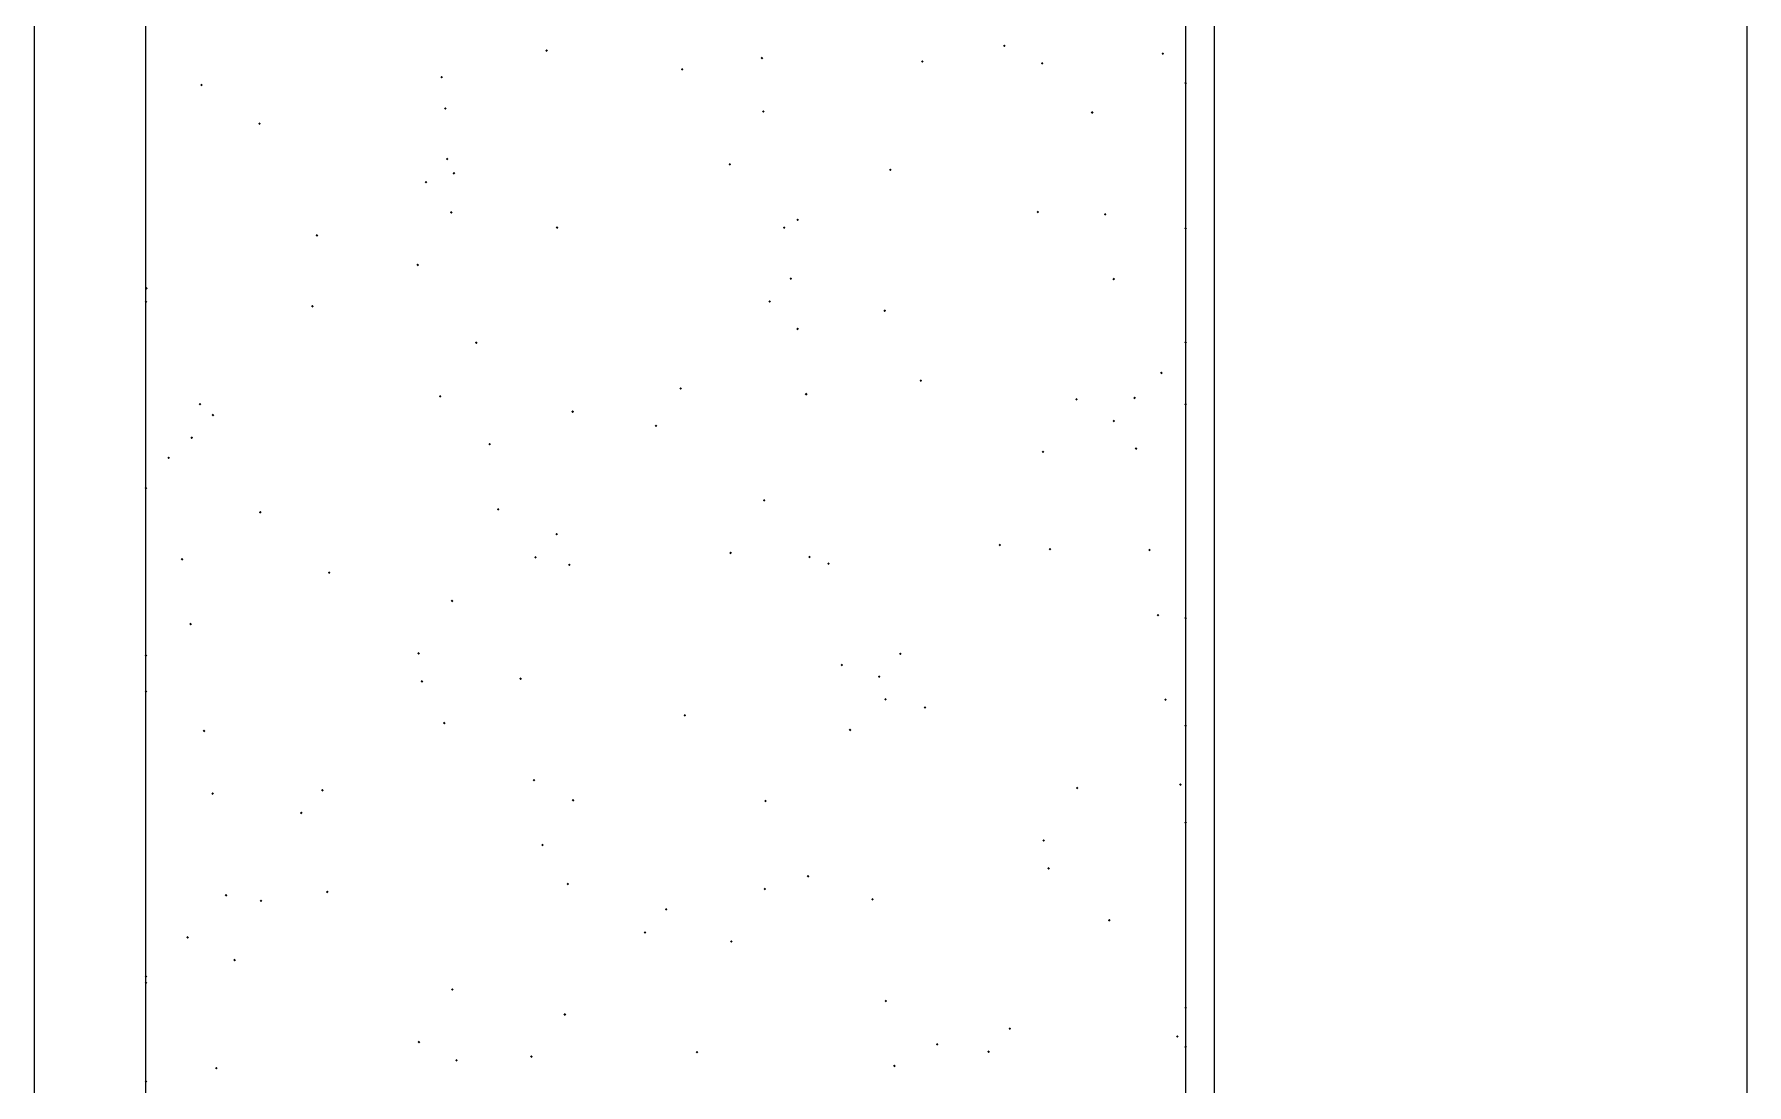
# Model space of a CAD drawing. Header units: millimetres. Extents: x 0 to 414, y 0 to 292.
# Drawn here: x 85.16 to 101.38, y 192.6 to 202.54 of the extents above; entities that cross this region are included whole.
import ezdxf

# ---------------------------------------------------------------- set-up
doc = ezdxf.new("R2010")
doc.units = ezdxf.units.MM

msp = doc.modelspace()

# ---------------------------------------------------------------- hatches: boundary and pattern name
h = msp.add_hatch(color=0)
h.dxf.hatch_style = 2
h.paths.add_polyline_path([(90.014778, 202.375558), (90.001725, 202.388611), (90.014778, 202.401664), (90.027831, 202.388611)])
h = msp.add_hatch(color=0)
h.dxf.hatch_style = 2
h.paths.add_polyline_path([(92.053833, 202.305003), (92.040781, 202.318056), (92.053833, 202.331108), (92.066886, 202.318056)])
h = msp.add_hatch(color=0)
h.dxf.hatch_style = 2
h.paths.add_polyline_path([(94.350417, 202.421419), (94.337364, 202.434472), (94.350417, 202.447525), (94.363469, 202.434472)])
h = msp.add_hatch(color=0)
h.dxf.hatch_style = 2
h.paths.add_polyline_path([(95.85325, 202.347336), (95.840197, 202.360389), (95.85325, 202.373442), (95.866303, 202.360389)])
h = msp.add_hatch(color=0)
h.dxf.hatch_style = 2
h.paths.add_polyline_path([(91.298889, 202.199169), (91.285836, 202.212222), (91.298889, 202.225275), (91.311942, 202.212222)])
h = msp.add_hatch(color=0)
h.dxf.hatch_style = 2
h.paths.add_polyline_path([(93.574306, 202.273253), (93.561253, 202.286306), (93.574306, 202.299358), (93.587358, 202.286306)])
h = msp.add_hatch(color=0)
h.dxf.hatch_style = 2
h.paths.add_polyline_path([(94.71025, 202.255614), (94.697197, 202.268667), (94.71025, 202.281719), (94.723303, 202.268667)])
h = msp.add_hatch(color=0)
h.dxf.hatch_style = 2
h.paths.add_polyline_path([(86.744528, 202.051003), (86.731475, 202.064056), (86.744528, 202.077108), (86.757581, 202.064056)])
h = msp.add_hatch(color=0)
h.dxf.hatch_style = 2
h.paths.add_polyline_path([(89.019944, 202.125086), (89.006892, 202.138139), (89.019944, 202.151192), (89.032997, 202.138139)])
h = msp.add_hatch(color=0)
h.dxf.hatch_style = 2
h.paths.add_polyline_path([(96.068444, 202.068642), (96.055392, 202.081694), (96.068444, 202.094747), (96.081497, 202.081694)])
h = msp.add_hatch(color=0)
h.dxf.hatch_style = 2
h.paths.add_polyline_path([(89.055222, 201.828753), (89.042169, 201.841806), (89.055222, 201.854858), (89.068275, 201.841806)])
h = msp.add_hatch(color=0)
h.dxf.hatch_style = 2
h.paths.add_polyline_path([(87.294861, 201.684114), (87.281808, 201.697167), (87.294861, 201.710219), (87.307914, 201.697167)])
h = msp.add_hatch(color=0)
h.dxf.hatch_style = 2
h.paths.add_polyline_path([(92.067944, 201.800531), (92.054892, 201.813583), (92.067944, 201.826636), (92.080997, 201.813583)])
h = msp.add_hatch(color=0)
h.dxf.hatch_style = 2
h.paths.add_polyline_path([(95.182972, 201.789947), (95.169919, 201.803), (95.182972, 201.816053), (95.196025, 201.803)])
h = msp.add_hatch(color=0)
h.dxf.hatch_style = 2
h.paths.add_polyline_path([(89.072861, 201.348975), (89.059808, 201.362028), (89.072861, 201.375081), (89.085914, 201.362028)])
h = msp.add_hatch(color=0)
h.dxf.hatch_style = 2
h.paths.add_polyline_path([(89.136361, 201.214919), (89.123308, 201.227972), (89.136361, 201.241025), (89.149414, 201.227972)])
h = msp.add_hatch(color=0)
h.dxf.hatch_style = 2
h.paths.add_polyline_path([(91.750444, 201.299586), (91.737392, 201.312639), (91.750444, 201.325692), (91.763497, 201.312639)])
h = msp.add_hatch(color=0)
h.dxf.hatch_style = 2
h.paths.add_polyline_path([(93.270917, 201.246669), (93.257864, 201.259722), (93.270917, 201.272775), (93.283969, 201.259722)])
h = msp.add_hatch(color=0)
h.dxf.hatch_style = 2
h.paths.add_polyline_path([(88.871778, 201.130253), (88.858725, 201.143306), (88.871778, 201.156358), (88.884831, 201.143306)])
h = msp.add_hatch(color=0)
h.dxf.hatch_style = 2
h.paths.add_polyline_path([(89.111667, 200.844503), (89.098614, 200.857556), (89.111667, 200.870608), (89.124719, 200.857556)])
h = msp.add_hatch(color=0)
h.dxf.hatch_style = 2
h.paths.add_polyline_path([(94.667917, 200.848031), (94.654864, 200.861083), (94.667917, 200.874136), (94.680969, 200.861083)])
h = msp.add_hatch(color=0)
h.dxf.hatch_style = 2
h.paths.add_polyline_path([(90.113556, 200.699864), (90.100503, 200.712917), (90.113556, 200.725969), (90.126608, 200.712917)])
h = msp.add_hatch(color=0)
h.dxf.hatch_style = 2
h.paths.add_polyline_path([(92.2655, 200.699864), (92.252447, 200.712917), (92.2655, 200.725969), (92.278553, 200.712917)])
h = msp.add_hatch(color=0)
h.dxf.hatch_style = 2
h.paths.add_polyline_path([(92.3925, 200.773947), (92.379447, 200.787), (92.3925, 200.800053), (92.405553, 200.787)])
h = msp.add_hatch(color=0)
h.dxf.hatch_style = 2
h.paths.add_polyline_path([(95.306444, 200.826864), (95.293392, 200.839917), (95.306444, 200.852969), (95.319497, 200.839917)])
h = msp.add_hatch(color=0)
h.dxf.hatch_style = 2
h.paths.add_polyline_path([(96.068444, 200.692808), (96.055392, 200.705861), (96.068444, 200.718914), (96.081497, 200.705861)])
h = msp.add_hatch(color=0)
h.dxf.hatch_style = 2
h.paths.add_polyline_path([(87.838139, 200.625781), (87.825086, 200.638833), (87.838139, 200.651886), (87.851192, 200.638833)])
h = msp.add_hatch(color=0)
h.dxf.hatch_style = 2
h.paths.add_polyline_path([(88.794167, 200.347086), (88.781114, 200.360139), (88.794167, 200.373192), (88.807219, 200.360139)])
h = msp.add_hatch(color=0)
h.dxf.hatch_style = 2
h.paths.add_polyline_path([(92.329, 200.216558), (92.315947, 200.229611), (92.329, 200.242664), (92.342053, 200.229611)])
h = msp.add_hatch(color=0)
h.dxf.hatch_style = 2
h.paths.add_polyline_path([(95.387583, 200.213031), (95.374531, 200.226083), (95.387583, 200.239136), (95.400636, 200.226083)])
h = msp.add_hatch(color=0)
h.dxf.hatch_style = 2
h.paths.add_polyline_path([(86.222417, 200.124836), (86.209364, 200.137889), (86.222417, 200.150942), (86.235469, 200.137889)])
h = msp.add_hatch(color=0)
h.dxf.hatch_style = 2
h.paths.add_polyline_path([(86.218889, 199.997836), (86.205836, 200.010889), (86.218889, 200.023942), (86.231942, 200.010889)])
h = msp.add_hatch(color=0)
h.dxf.hatch_style = 2
h.paths.add_polyline_path([(86.218889, 199.997836), (86.205836, 200.010889), (86.218889, 200.023942), (86.231942, 200.010889)])
h = msp.add_hatch(color=0)
h.dxf.hatch_style = 2
h.paths.add_polyline_path([(87.795806, 199.955503), (87.782753, 199.968556), (87.795806, 199.981608), (87.808858, 199.968556)])
h = msp.add_hatch(color=0)
h.dxf.hatch_style = 2
h.paths.add_polyline_path([(92.127917, 200.001364), (92.114864, 200.014417), (92.127917, 200.027469), (92.140969, 200.014417)])
h = msp.add_hatch(color=0)
h.dxf.hatch_style = 2
h.paths.add_polyline_path([(93.218, 199.913169), (93.204947, 199.926222), (93.218, 199.939275), (93.231053, 199.926222)])
h = msp.add_hatch(color=0)
h.dxf.hatch_style = 2
h.paths.add_polyline_path([(92.3925, 199.740308), (92.379447, 199.753361), (92.3925, 199.766414), (92.405553, 199.753361)])
h = msp.add_hatch(color=0)
h.dxf.hatch_style = 2
h.paths.add_polyline_path([(89.348028, 199.609781), (89.334975, 199.622833), (89.348028, 199.635886), (89.361081, 199.622833)])
h = msp.add_hatch(color=0)
h.dxf.hatch_style = 2
h.paths.add_polyline_path([(96.068444, 199.613308), (96.055392, 199.626361), (96.068444, 199.639414), (96.081497, 199.626361)])
h = msp.add_hatch(color=0)
h.dxf.hatch_style = 2
h.paths.add_polyline_path([(93.560194, 199.249947), (93.547142, 199.263), (93.560194, 199.276053), (93.573247, 199.263)])
h = msp.add_hatch(color=0)
h.dxf.hatch_style = 2
h.paths.add_polyline_path([(95.839139, 199.324031), (95.826086, 199.337083), (95.839139, 199.350136), (95.852192, 199.337083)])
h = msp.add_hatch(color=0)
h.dxf.hatch_style = 2
h.paths.add_polyline_path([(89.005833, 199.101781), (88.992781, 199.114833), (89.005833, 199.127886), (89.018886, 199.114833)])
h = msp.add_hatch(color=0)
h.dxf.hatch_style = 2
h.paths.add_polyline_path([(91.284778, 199.175864), (91.271725, 199.188917), (91.284778, 199.201969), (91.297831, 199.188917)])
h = msp.add_hatch(color=0)
h.dxf.hatch_style = 2
h.paths.add_polyline_path([(92.473639, 199.122947), (92.460586, 199.136), (92.473639, 199.149053), (92.486692, 199.136)])
h = msp.add_hatch(color=0)
h.dxf.hatch_style = 2
h.paths.add_polyline_path([(95.034806, 199.073558), (95.021753, 199.086611), (95.034806, 199.099664), (95.047858, 199.086611)])
h = msp.add_hatch(color=0)
h.dxf.hatch_style = 2
h.paths.add_polyline_path([(95.585139, 199.087669), (95.572086, 199.100722), (95.585139, 199.113775), (95.598192, 199.100722)])
h = msp.add_hatch(color=0)
h.dxf.hatch_style = 2
h.paths.add_polyline_path([(86.730417, 199.027697), (86.717364, 199.04075), (86.730417, 199.053803), (86.743469, 199.04075)])
h = msp.add_hatch(color=0)
h.dxf.hatch_style = 2
h.paths.add_polyline_path([(86.853889, 198.925392), (86.840836, 198.938444), (86.853889, 198.951497), (86.866942, 198.938444)])
h = msp.add_hatch(color=0)
h.dxf.hatch_style = 2
h.paths.add_polyline_path([(90.261722, 198.957142), (90.248669, 198.970194), (90.261722, 198.983247), (90.274775, 198.970194)])
h = msp.add_hatch(color=0)
h.dxf.hatch_style = 2
h.paths.add_polyline_path([(96.068444, 199.027697), (96.055392, 199.04075), (96.068444, 199.053803), (96.081497, 199.04075)])
h = msp.add_hatch(color=0)
h.dxf.hatch_style = 2
h.paths.add_polyline_path([(96.068444, 199.027697), (96.055392, 199.04075), (96.068444, 199.053803), (96.081497, 199.04075)])
h = msp.add_hatch(color=0)
h.dxf.hatch_style = 2
h.paths.add_polyline_path([(91.051944, 198.823086), (91.038892, 198.836139), (91.051944, 198.849192), (91.064997, 198.836139)])
h = msp.add_hatch(color=0)
h.dxf.hatch_style = 2
h.paths.add_polyline_path([(95.387583, 198.868947), (95.374531, 198.882), (95.387583, 198.895053), (95.400636, 198.882)])
h = msp.add_hatch(color=0)
h.dxf.hatch_style = 2
h.paths.add_polyline_path([(86.652806, 198.710197), (86.639753, 198.72325), (86.652806, 198.736303), (86.665858, 198.72325)])
h = msp.add_hatch(color=0)
h.dxf.hatch_style = 2
h.paths.add_polyline_path([(89.475028, 198.650225), (89.461975, 198.663278), (89.475028, 198.676331), (89.488081, 198.663278)])
h = msp.add_hatch(color=0)
h.dxf.hatch_style = 2
h.paths.add_polyline_path([(94.717306, 198.576142), (94.704253, 198.589194), (94.717306, 198.602247), (94.730358, 198.589194)])
h = msp.add_hatch(color=0)
h.dxf.hatch_style = 2
h.paths.add_polyline_path([(95.59925, 198.607892), (95.586197, 198.620944), (95.59925, 198.633997), (95.612303, 198.620944)])
h = msp.add_hatch(color=0)
h.dxf.hatch_style = 2
h.paths.add_polyline_path([(86.434083, 198.519697), (86.421031, 198.53275), (86.434083, 198.545803), (86.447136, 198.53275)])
h = msp.add_hatch(color=0)
h.dxf.hatch_style = 2
h.paths.add_polyline_path([(86.218889, 198.233947), (86.205836, 198.247), (86.218889, 198.260053), (86.231942, 198.247)])
h = msp.add_hatch(color=0)
h.dxf.hatch_style = 2
h.paths.add_polyline_path([(86.218889, 198.233947), (86.205836, 198.247), (86.218889, 198.260053), (86.231942, 198.247)])
h = msp.add_hatch(color=0)
h.dxf.hatch_style = 2
h.paths.add_polyline_path([(86.218889, 198.233947), (86.205836, 198.247), (86.218889, 198.260053), (86.231942, 198.247)])
h = msp.add_hatch(color=0)
h.dxf.hatch_style = 2
h.paths.add_polyline_path([(92.075, 198.117531), (92.061947, 198.130583), (92.075, 198.143636), (92.088053, 198.130583)])
h = msp.add_hatch(color=0)
h.dxf.hatch_style = 2
h.paths.add_polyline_path([(87.301917, 198.004642), (87.288864, 198.017694), (87.301917, 198.030747), (87.314969, 198.017694)])
h = msp.add_hatch(color=0)
h.dxf.hatch_style = 2
h.paths.add_polyline_path([(89.556167, 198.032864), (89.543114, 198.045917), (89.556167, 198.058969), (89.569219, 198.045917)])
h = msp.add_hatch(color=0)
h.dxf.hatch_style = 2
h.paths.add_polyline_path([(90.110028, 197.796503), (90.096975, 197.809556), (90.110028, 197.822608), (90.123081, 197.809556)])
h = msp.add_hatch(color=0)
h.dxf.hatch_style = 2
h.paths.add_polyline_path([(91.7575, 197.620114), (91.744447, 197.633167), (91.7575, 197.646219), (91.770553, 197.633167)])
h = msp.add_hatch(color=0)
h.dxf.hatch_style = 2
h.paths.add_polyline_path([(94.308083, 197.694197), (94.295031, 197.70725), (94.308083, 197.720303), (94.321136, 197.70725)])
h = msp.add_hatch(color=0)
h.dxf.hatch_style = 2
h.paths.add_polyline_path([(94.784333, 197.655392), (94.771281, 197.668444), (94.784333, 197.681497), (94.797386, 197.668444)])
h = msp.add_hatch(color=0)
h.dxf.hatch_style = 2
h.paths.add_polyline_path([(95.72625, 197.648336), (95.713197, 197.661389), (95.72625, 197.674442), (95.739303, 197.661389)])
h = msp.add_hatch(color=0)
h.dxf.hatch_style = 2
h.paths.add_polyline_path([(86.561083, 197.560142), (86.548031, 197.573194), (86.561083, 197.586247), (86.574136, 197.573194)])
h = msp.add_hatch(color=0)
h.dxf.hatch_style = 2
h.paths.add_polyline_path([(87.954556, 197.433142), (87.941503, 197.446194), (87.954556, 197.459247), (87.967608, 197.446194)])
h = msp.add_hatch(color=0)
h.dxf.hatch_style = 2
h.paths.add_polyline_path([(89.908944, 197.577781), (89.895892, 197.590833), (89.908944, 197.603886), (89.921997, 197.590833)])
h = msp.add_hatch(color=0)
h.dxf.hatch_style = 2
h.paths.add_polyline_path([(90.229972, 197.507225), (90.216919, 197.520278), (90.229972, 197.533331), (90.243025, 197.520278)])
h = msp.add_hatch(color=0)
h.dxf.hatch_style = 2
h.paths.add_polyline_path([(92.505389, 197.581308), (92.492336, 197.594361), (92.505389, 197.607414), (92.518442, 197.594361)])
h = msp.add_hatch(color=0)
h.dxf.hatch_style = 2
h.paths.add_polyline_path([(92.685306, 197.517808), (92.672253, 197.530861), (92.685306, 197.543914), (92.698358, 197.530861)])
h = msp.add_hatch(color=0)
h.dxf.hatch_style = 2
h.paths.add_polyline_path([(89.118722, 197.165031), (89.105669, 197.178083), (89.118722, 197.191136), (89.131775, 197.178083)])
h = msp.add_hatch(color=0)
h.dxf.hatch_style = 2
h.paths.add_polyline_path([(86.642222, 196.946308), (86.629169, 196.959361), (86.642222, 196.972414), (86.655275, 196.959361)])
h = msp.add_hatch(color=0)
h.dxf.hatch_style = 2
h.paths.add_polyline_path([(95.807389, 197.030975), (95.794336, 197.044028), (95.807389, 197.057081), (95.820442, 197.044028)])
h = msp.add_hatch(color=0)
h.dxf.hatch_style = 2
h.paths.add_polyline_path([(96.068444, 197.002753), (96.055392, 197.015806), (96.068444, 197.028858), (96.081497, 197.015806)])
h = msp.add_hatch(color=0)
h.dxf.hatch_style = 2
h.paths.add_polyline_path([(86.218889, 196.649975), (86.205836, 196.663028), (86.218889, 196.676081), (86.231942, 196.663028)])
h = msp.add_hatch(color=0)
h.dxf.hatch_style = 2
h.paths.add_polyline_path([(86.218889, 196.649975), (86.205836, 196.663028), (86.218889, 196.676081), (86.231942, 196.663028)])
h = msp.add_hatch(color=0)
h.dxf.hatch_style = 2
h.paths.add_polyline_path([(88.801222, 196.667614), (88.788169, 196.680667), (88.801222, 196.693719), (88.814275, 196.680667)])
h = msp.add_hatch(color=0)
h.dxf.hatch_style = 2
h.paths.add_polyline_path([(93.366167, 196.664086), (93.353114, 196.677139), (93.366167, 196.690192), (93.379219, 196.677139)])
h = msp.add_hatch(color=0)
h.dxf.hatch_style = 2
h.paths.add_polyline_path([(92.812306, 196.558253), (92.799253, 196.571306), (92.812306, 196.584358), (92.825358, 196.571306)])
h = msp.add_hatch(color=0)
h.dxf.hatch_style = 2
h.paths.add_polyline_path([(86.218889, 196.307781), (86.205836, 196.320833), (86.218889, 196.333886), (86.231942, 196.320833)])
h = msp.add_hatch(color=0)
h.dxf.hatch_style = 2
h.paths.add_polyline_path([(86.218889, 196.307781), (86.205836, 196.320833), (86.218889, 196.333886), (86.231942, 196.320833)])
h = msp.add_hatch(color=0)
h.dxf.hatch_style = 2
h.paths.add_polyline_path([(88.832972, 196.403031), (88.819919, 196.416083), (88.832972, 196.429136), (88.846025, 196.416083)])
h = msp.add_hatch(color=0)
h.dxf.hatch_style = 2
h.paths.add_polyline_path([(89.767833, 196.427725), (89.754781, 196.440778), (89.767833, 196.453831), (89.780886, 196.440778)])
h = msp.add_hatch(color=0)
h.dxf.hatch_style = 2
h.paths.add_polyline_path([(93.165083, 196.448892), (93.152031, 196.461944), (93.165083, 196.474997), (93.178136, 196.461944)])
h = msp.add_hatch(color=0)
h.dxf.hatch_style = 2
h.paths.add_polyline_path([(93.225056, 196.233697), (93.212003, 196.24675), (93.225056, 196.259803), (93.238108, 196.24675)])
h = msp.add_hatch(color=0)
h.dxf.hatch_style = 2
h.paths.add_polyline_path([(93.599, 196.156086), (93.585947, 196.169139), (93.599, 196.182192), (93.612053, 196.169139)])
h = msp.add_hatch(color=0)
h.dxf.hatch_style = 2
h.paths.add_polyline_path([(95.877944, 196.230169), (95.864892, 196.243222), (95.877944, 196.256275), (95.890997, 196.243222)])
h = msp.add_hatch(color=0)
h.dxf.hatch_style = 2
h.paths.add_polyline_path([(89.044639, 196.007919), (89.031586, 196.020972), (89.044639, 196.034025), (89.057692, 196.020972)])
h = msp.add_hatch(color=0)
h.dxf.hatch_style = 2
h.paths.add_polyline_path([(91.323583, 196.082003), (91.310531, 196.095056), (91.323583, 196.108108), (91.336636, 196.095056)])
h = msp.add_hatch(color=0)
h.dxf.hatch_style = 2
h.paths.add_polyline_path([(96.068444, 195.983225), (96.055392, 195.996278), (96.068444, 196.009331), (96.081497, 195.996278)])
h = msp.add_hatch(color=0)
h.dxf.hatch_style = 2
h.paths.add_polyline_path([(96.068444, 195.983225), (96.055392, 195.996278), (96.068444, 196.009331), (96.081497, 195.996278)])
h = msp.add_hatch(color=0)
h.dxf.hatch_style = 2
h.paths.add_polyline_path([(96.068444, 195.983225), (96.055392, 195.996278), (96.068444, 196.009331), (96.081497, 195.996278)])
h = msp.add_hatch(color=0)
h.dxf.hatch_style = 2
h.paths.add_polyline_path([(86.769222, 195.933836), (86.756169, 195.946889), (86.769222, 195.959942), (86.782275, 195.946889)])
h = msp.add_hatch(color=0)
h.dxf.hatch_style = 2
h.paths.add_polyline_path([(92.889917, 195.944419), (92.876864, 195.957472), (92.889917, 195.970525), (92.902969, 195.957472)])
h = msp.add_hatch(color=0)
h.dxf.hatch_style = 2
h.paths.add_polyline_path([(86.850361, 195.341169), (86.837308, 195.354222), (86.850361, 195.367275), (86.863414, 195.354222)])
h = msp.add_hatch(color=0)
h.dxf.hatch_style = 2
h.paths.add_polyline_path([(87.891056, 195.372919), (87.878003, 195.385972), (87.891056, 195.399025), (87.904108, 195.385972)])
h = msp.add_hatch(color=0)
h.dxf.hatch_style = 2
h.paths.add_polyline_path([(89.894833, 195.468169), (89.881781, 195.481222), (89.894833, 195.494275), (89.907886, 195.481222)])
h = msp.add_hatch(color=0)
h.dxf.hatch_style = 2
h.paths.add_polyline_path([(95.041861, 195.394086), (95.028808, 195.407139), (95.041861, 195.420192), (95.054914, 195.407139)])
h = msp.add_hatch(color=0)
h.dxf.hatch_style = 2
h.paths.add_polyline_path([(96.019056, 195.425836), (96.006003, 195.438889), (96.019056, 195.451942), (96.032108, 195.438889)])
h = msp.add_hatch(color=0)
h.dxf.hatch_style = 2
h.paths.add_polyline_path([(87.689972, 195.157725), (87.676919, 195.170778), (87.689972, 195.183831), (87.703025, 195.170778)])
h = msp.add_hatch(color=0)
h.dxf.hatch_style = 2
h.paths.add_polyline_path([(90.26525, 195.277669), (90.252197, 195.290722), (90.26525, 195.303775), (90.278303, 195.290722)])
h = msp.add_hatch(color=0)
h.dxf.hatch_style = 2
h.paths.add_polyline_path([(92.089111, 195.270614), (92.076058, 195.283667), (92.089111, 195.296719), (92.102164, 195.283667)])
h = msp.add_hatch(color=0)
h.dxf.hatch_style = 2
h.paths.add_polyline_path([(96.068444, 195.066003), (96.055392, 195.079056), (96.068444, 195.092108), (96.081497, 195.079056)])
h = msp.add_hatch(color=0)
h.dxf.hatch_style = 2
h.paths.add_polyline_path([(89.975972, 194.854336), (89.962919, 194.867389), (89.975972, 194.880442), (89.989025, 194.867389)])
h = msp.add_hatch(color=0)
h.dxf.hatch_style = 2
h.paths.add_polyline_path([(94.724361, 194.896669), (94.711308, 194.909722), (94.724361, 194.922775), (94.737414, 194.909722)])
h = msp.add_hatch(color=0)
h.dxf.hatch_style = 2
h.paths.add_polyline_path([(92.491278, 194.558003), (92.478225, 194.571056), (92.491278, 194.584108), (92.504331, 194.571056)])
h = msp.add_hatch(color=0)
h.dxf.hatch_style = 2
h.paths.add_polyline_path([(94.770222, 194.632086), (94.757169, 194.645139), (94.770222, 194.658192), (94.783275, 194.645139)])
h = msp.add_hatch(color=0)
h.dxf.hatch_style = 2
h.paths.add_polyline_path([(86.977361, 194.378086), (86.964308, 194.391139), (86.977361, 194.404192), (86.990414, 194.391139)])
h = msp.add_hatch(color=0)
h.dxf.hatch_style = 2
h.paths.add_polyline_path([(87.936917, 194.409836), (87.923864, 194.422889), (87.936917, 194.435942), (87.949969, 194.422889)])
h = msp.add_hatch(color=0)
h.dxf.hatch_style = 2
h.paths.add_polyline_path([(90.215861, 194.483919), (90.202808, 194.496972), (90.215861, 194.510025), (90.228914, 194.496972)])
h = msp.add_hatch(color=0)
h.dxf.hatch_style = 2
h.paths.add_polyline_path([(92.082056, 194.438058), (92.069003, 194.451111), (92.082056, 194.464164), (92.095108, 194.451111)])
h = msp.add_hatch(color=0)
h.dxf.hatch_style = 2
h.paths.add_polyline_path([(87.308972, 194.325169), (87.295919, 194.338222), (87.308972, 194.351275), (87.322025, 194.338222)])
h = msp.add_hatch(color=0)
h.dxf.hatch_style = 2
h.paths.add_polyline_path([(91.147194, 194.244031), (91.134142, 194.257083), (91.147194, 194.270136), (91.160247, 194.257083)])
h = msp.add_hatch(color=0)
h.dxf.hatch_style = 2
h.paths.add_polyline_path([(93.101583, 194.339281), (93.088531, 194.352333), (93.101583, 194.365386), (93.114636, 194.352333)])
h = msp.add_hatch(color=0)
h.dxf.hatch_style = 2
h.paths.add_polyline_path([(90.946111, 194.025308), (90.933058, 194.038361), (90.946111, 194.051414), (90.959164, 194.038361)])
h = msp.add_hatch(color=0)
h.dxf.hatch_style = 2
h.paths.add_polyline_path([(95.34525, 194.141725), (95.332197, 194.154778), (95.34525, 194.167831), (95.358303, 194.154778)])
h = msp.add_hatch(color=0)
h.dxf.hatch_style = 2
h.paths.add_polyline_path([(86.614, 193.979447), (86.600947, 193.9925), (86.614, 194.005553), (86.627053, 193.9925)])
h = msp.add_hatch(color=0)
h.dxf.hatch_style = 2
h.paths.add_polyline_path([(91.764556, 193.940642), (91.751503, 193.953694), (91.764556, 193.966747), (91.777608, 193.953694)])
h = msp.add_hatch(color=0)
h.dxf.hatch_style = 2
h.paths.add_polyline_path([(87.0585, 193.764253), (87.045447, 193.777306), (87.0585, 193.790358), (87.071553, 193.777306)])
h = msp.add_hatch(color=0)
h.dxf.hatch_style = 2
h.paths.add_polyline_path([(86.218889, 193.609031), (86.205836, 193.622083), (86.218889, 193.635136), (86.231942, 193.622083)])
h = msp.add_hatch(color=0)
h.dxf.hatch_style = 2
h.paths.add_polyline_path([(86.218889, 193.549058), (86.205836, 193.562111), (86.218889, 193.575164), (86.231942, 193.562111)])
h = msp.add_hatch(color=0)
h.dxf.hatch_style = 2
h.paths.add_polyline_path([(86.218889, 193.549058), (86.205836, 193.562111), (86.218889, 193.575164), (86.231942, 193.562111)])
h = msp.add_hatch(color=0)
h.dxf.hatch_style = 2
h.paths.add_polyline_path([(89.12225, 193.485558), (89.109197, 193.498611), (89.12225, 193.511664), (89.135303, 193.498611)])
h = msp.add_hatch(color=0)
h.dxf.hatch_style = 2
h.paths.add_polyline_path([(93.228583, 193.376197), (93.215531, 193.38925), (93.228583, 193.402303), (93.241636, 193.38925)])
h = msp.add_hatch(color=0)
h.dxf.hatch_style = 2
h.paths.add_polyline_path([(90.187639, 193.249197), (90.174586, 193.26225), (90.187639, 193.275303), (90.200692, 193.26225)])
h = msp.add_hatch(color=0)
h.dxf.hatch_style = 2
h.paths.add_polyline_path([(96.068444, 193.312697), (96.055392, 193.32575), (96.068444, 193.338803), (96.081497, 193.32575)])
h = msp.add_hatch(color=0)
h.dxf.hatch_style = 2
h.paths.add_polyline_path([(94.403333, 193.115142), (94.390281, 193.128194), (94.403333, 193.141247), (94.416386, 193.128194)])
h = msp.add_hatch(color=0)
h.dxf.hatch_style = 2
h.paths.add_polyline_path([(88.80475, 192.988142), (88.791697, 193.001194), (88.80475, 193.014247), (88.817803, 193.001194)])
h = msp.add_hatch(color=0)
h.dxf.hatch_style = 2
h.paths.add_polyline_path([(91.44, 192.892892), (91.426947, 192.905944), (91.44, 192.918997), (91.453053, 192.905944)])
h = msp.add_hatch(color=0)
h.dxf.hatch_style = 2
h.paths.add_polyline_path([(93.715417, 192.966975), (93.702364, 192.980028), (93.715417, 192.993081), (93.728469, 192.980028)])
h = msp.add_hatch(color=0)
h.dxf.hatch_style = 2
h.paths.add_polyline_path([(94.20225, 192.896419), (94.189197, 192.909472), (94.20225, 192.922525), (94.215303, 192.909472)])
h = msp.add_hatch(color=0)
h.dxf.hatch_style = 2
h.paths.add_polyline_path([(95.990833, 193.041058), (95.977781, 193.054111), (95.990833, 193.067164), (96.003886, 193.054111)])
h = msp.add_hatch(color=0)
h.dxf.hatch_style = 2
h.paths.add_polyline_path([(96.068444, 192.942281), (96.055392, 192.955333), (96.068444, 192.968386), (96.081497, 192.955333)])
h = msp.add_hatch(color=0)
h.dxf.hatch_style = 2
h.paths.add_polyline_path([(86.885639, 192.741197), (86.872586, 192.75425), (86.885639, 192.767303), (86.898692, 192.75425)])
h = msp.add_hatch(color=0)
h.dxf.hatch_style = 2
h.paths.add_polyline_path([(89.161056, 192.815281), (89.148003, 192.828333), (89.161056, 192.841386), (89.174108, 192.828333)])
h = msp.add_hatch(color=0)
h.dxf.hatch_style = 2
h.paths.add_polyline_path([(89.870139, 192.850558), (89.857086, 192.863611), (89.870139, 192.876664), (89.883192, 192.863611)])
h = msp.add_hatch(color=0)
h.dxf.hatch_style = 2
h.paths.add_polyline_path([(93.309722, 192.762364), (93.296669, 192.775417), (93.309722, 192.788469), (93.322775, 192.775417)])
h = msp.add_hatch(color=0)
h.dxf.hatch_style = 2
h.paths.add_polyline_path([(86.218889, 192.614197), (86.205836, 192.62725), (86.218889, 192.640303), (86.231942, 192.62725)])
h = msp.add_hatch(color=0)
h.dxf.hatch_style = 2
h.paths.add_polyline_path([(86.218889, 192.614197), (86.205836, 192.62725), (86.218889, 192.640303), (86.231942, 192.62725)])

# ---------------------------------------------------------------- linework, layer by layer
at = {"color": 0, "lineweight": 0}
for points in [[(85.160556, 222.080667), (85.160556, 139.618861)], [(86.218889, 139.618861), (86.218889, 220.88475)], [(96.068444, 220.88475), (96.068444, 181.303083)], [(96.340083, 220.88475), (96.340083, 181.303083)], [(101.384806, 218.404722), (101.384806, 181.303083)]]:
    msp.add_lwpolyline(points, dxfattribs=at)

doc.saveas('drawing.dxf')
